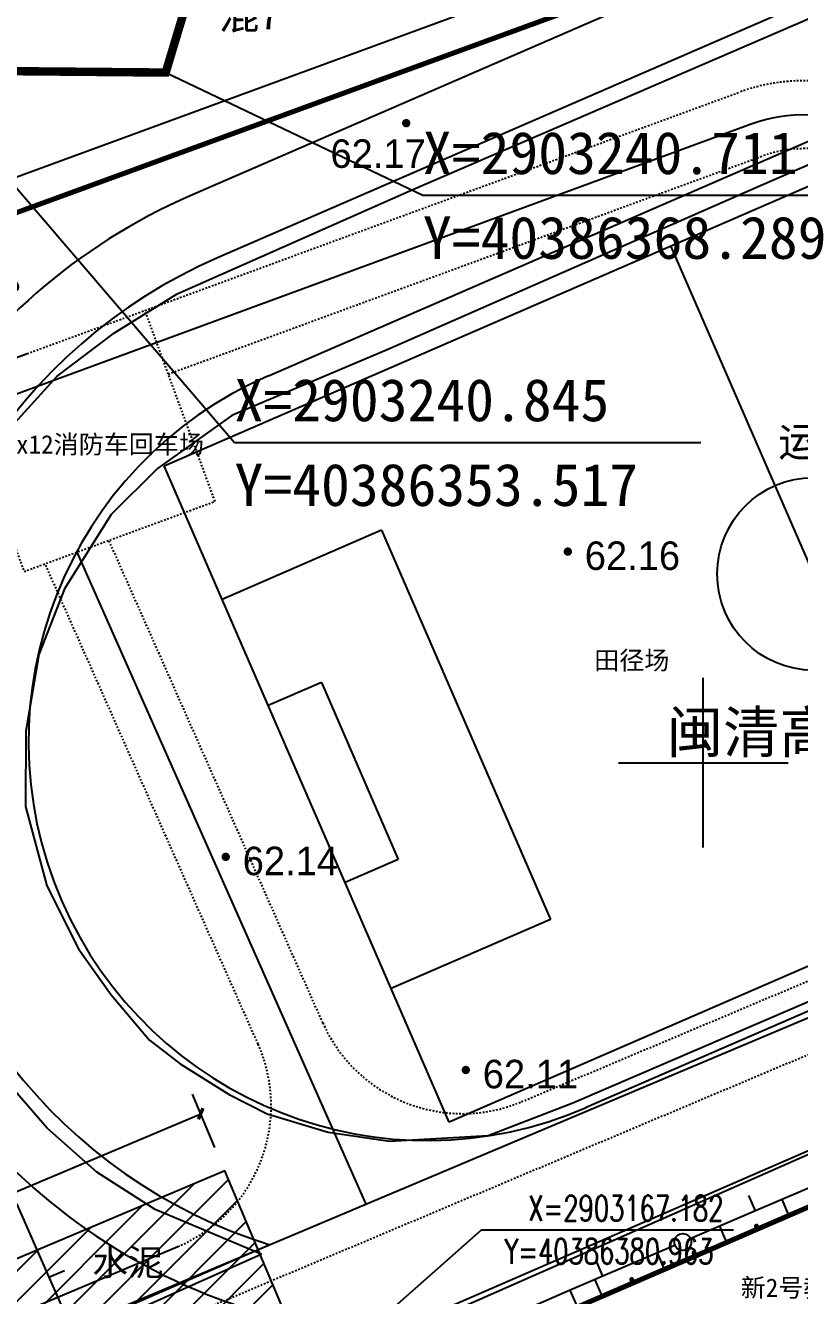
# Model space of a CAD drawing. Header units: metres. Extents: x 36500 to 80772748, y -35000 to 5806266.
# Drawn here: x 40386360 to 40386405.7, y 2903168.6 to 2903243.5 of the extents above; entities that cross this region are included whole.
import ezdxf
from ezdxf.enums import TextEntityAlignment as Align
from ezdxf.xclip import XClip

# ---------------------------------------------------------------- set-up
doc = ezdxf.new("R2010")
doc.units = ezdxf.units.M
doc.header["$LTSCALE"] = 10
doc.header["$XCLIPFRAME"] = 0
for name, pattern in [('2', [0]), ('229', [1.5, 1, -0.5]), ('DASH', [0.35, 0.25, -0.1]), ('DOTE', [2.42, 2, -0.2, 0.02, -0.2])]:
    doc.linetypes.add(name, pattern=pattern)
for name, color, linetype in [('DIM_COOR', 3, 'Continuous'), ('dx', 252, 'Continuous'), ('JZD', 7, 'Continuous'), ('PUB_TEXT', 7, 'Continuous'), ('TK', 7, 'Continuous'), ('体育设施', 7, 'Continuous'), ('坐标', 7, 'Continuous'), ('总平面-定位', 3, 'Continuous'), ('总平面-建筑轮廓线', 4, 'Continuous'), ('总平面-消防登高面', 2, 'Continuous'), ('文字标注', 7, 'Continuous')]:
    doc.layers.add(name, color=color, linetype=linetype)
doc.styles.add('_TCH_DIM', font='SIMPLEX', dxfattribs={"bigfont": 'GBCBIG'})
doc.styles.add('_TCH_DIM_T3', font='SIMPLEX', dxfattribs={"width": 0.705882, "bigfont": 'GBCBIG'})
doc.styles.add('DMZD', font='')
doc.styles.add('GKXD', font='')
doc.styles.add('HZ', font='')
doc.styles.add('JMST', font='')
doc.styles.add('JMXD', font='')
doc.styles.add('JTXD', font='')
doc.styles.add('宋体', font='')
doc.styles.get('DMZD').set_extended_font_data('方正中等线简体')
doc.styles.get('GKXD').set_extended_font_data('SimSun')
doc.styles.get('HZ').set_extended_font_data('SimSun')
doc.styles.get('JMST').set_extended_font_data('宋体')
doc.styles.get('JMXD').set_extended_font_data('SimSun')
doc.styles.get('JTXD').set_extended_font_data('SimSun')
doc.styles.get('宋体').set_extended_font_data('SimSun')
doc.dimstyles.new('_TCH_ARCH_MM_M&&1', dxfattribs={"dimtxt": 1.4875, "dimasz": 0.5, "dimexe": 1.25, "dimexo": 1.5, "dimgap": 0.63125, "dimtad": 1, "dimdec": 0, "dimzin": 0, "dimdsep": 46, "dimtxsty": '_TCH_DIM_T3', "dimblk": 'ARCHTICK', "dimcen": 0.09, "dimclrt": 7, "dimazin": 2, "dimtfac": 1, "dimtdec": 0, "dimtix": 1, "dimtmove": 2, "dimatfit": 3, "dimfxl": 0, "dimtolj": 1, "dimtzin": 0, "dimarcsym": 0})

# ---------------------------------------------------------------- blocks, each defined once
blk = doc.blocks.new('6452110')
at = {"linetype": '2'}
h = blk.add_hatch(color=0, dxfattribs=at)
edge = h.paths.add_edge_path(flags=0)
edge.add_arc((0, 0.85), 0.15, 0, 360)
blk = doc.blocks.new('6452120')
at = {"color": 0, "linetype": 'Continuous', "flags": 128}
blk.add_lwpolyline([(0, 0), (0, 1)], dxfattribs=at)
blk = doc.blocks.new('gc200')
at = {"linetype": '2'}
h = blk.add_hatch(color=0, dxfattribs=at)
edge = h.paths.add_edge_path(flags=0)
edge.add_arc((0, 0), 0.25, 0, 360)
blk = doc.blocks.new('地形1')
at = {"layer": 'dx', "color": 252, "linetype": 'Continuous', "lineweight": -3, "flags": 128}
blk.add_lwpolyline([(40386412.799, 2903255.339), (40386413.814, 2903252.356), (40386403.599, 2903248.613), (40386402.909, 2903250.523), (40386399.131, 2903249.098), (40386351.828, 2903231.736), (40386346.65, 2903229.976), (40386346.241, 2903231.178), (40386346.998, 2903231.436), (40386344.182, 2903239.72), (40386343.687, 2903241.177), (40386381.271, 2903255.095), (40386381.858, 2903253.495), (40386389.115, 2903256.148), (40386392.035, 2903256.967)], close=True, dxfattribs=at)
for points in [[(40386458.097, 2903208.825), (40386456.238, 2903205.087), (40386453.299, 2903201.058), (40386454.116, 2903198.047), (40386433.67, 2903189.008), (40386372.958, 2903162.221)], [(40386340.672, 2903156.17), (40386373.919, 2903171.011), (40386367.662, 2903173.646), (40386364.227, 2903175.844), (40386361.295, 2903178.448), (40386358.886, 2903181.245), (40386356.186, 2903185.316), (40386354.293, 2903189.271), (40386353.082, 2903193.082), (40386352.286, 2903196.415), (40386352.07, 2903199.939), (40386352.295, 2903204.475), (40386353.029, 2903207.892), (40386354.298, 2903211.677), (40386355.874, 2903215.026), (40386358.428, 2903219), (40386361.885, 2903222.809), (40386365.267, 2903225.357), (40386368.963, 2903227.652), (40386382.877, 2903233.818), (40386420.501, 2903250.073)], [(40386419.044, 2903240.845), (40386403.238, 2903233.967), (40386381.345, 2903224.363), (40386372.19, 2903220.491), (40386367.806, 2903217.355), (40386365.064, 2903214.649), (40386362.319, 2903210.252), (40386360.797, 2903206.394), (40386360.037, 2903201.869), (40386360.019, 2903197.423), (40386361.278, 2903192.741), (40386363.151, 2903189.033), (40386365.074, 2903186.301), (40386367.335, 2903183.636), (40386369.145, 2903182.237), (40386372.033, 2903180.423), (40386374.283, 2903179.29), (40386377.872, 2903178.218), (40386381.499, 2903177.672), (40386387.313, 2903178.022), (40386392.314, 2903179.944), (40386425.631, 2903194.281)], [(40386407.369, 2903175.4), (40386403.082, 2903173.565)], [(40386403.082, 2903173.565), (40386402.688, 2903174.484)], [(40386359.486, 2903174.009), (40386361.398, 2903169.656)], [(40386403.082, 2903173.565), (40386399.224, 2903171.914)], [(40386398.367, 2903171.547), (40386394.08, 2903169.712)], [(40386394.08, 2903169.712), (40386393.686, 2903170.631)], [(40386361.398, 2903169.656), (40386362.314, 2903170.058)], [(40386361.398, 2903169.656), (40386362.259, 2903167.697), (40386359.389, 2903166.488)], [(40386394.08, 2903169.712), (40386392.151, 2903168.886)], [(40386392.151, 2903168.886), (40386389.633, 2903167.798)], [(40386392.573, 2903167.916), (40386392.151, 2903168.886)]]:
    blk.add_lwpolyline(points, dxfattribs=at)
at = {"layer": 'dx', "color": 252, "linetype": '229', "lineweight": -3, "flags": 128}
blk.add_lwpolyline([(40386346.65, 2903229.976), (40386347.027, 2903228.868), (40386348.086, 2903228.236), (40386352.046, 2903229.685), (40386403.599, 2903248.613)], dxfattribs=at)
at = {"layer": 'dx', "color": 252, "linetype": 'Continuous', "lineweight": -3}
blk.add_polyline3d([(40386413.325, 2903176.942, 0), (40386415.753, 2903171.292, 0), (40386420.564, 2903173.359, 0), (40386429.663, 2903177.269, 0), (40386430.968, 2903174.223, 0), (40386416.412, 2903167.986, 0), (40386415.634, 2903169.829, 0), (40386384.265, 2903156.587, 0), (40386381.583, 2903163.136, 0)], close=True, dxfattribs=at)
blk.add_circle((40386398.795, 2903171.73), 0.5, dxfattribs=at)
at = {"layer": 'dx', "color": 252}
for p in [(40386382.48, 2903237.728), (40386392.01, 2903212.455), (40386371.833, 2903194.45), (40386385.993, 2903181.879)]:
    blk.add_blockref('gc200', p, dxfattribs=at)
at = {"layer": 'dx', "color": 252, "rotation": 203.1735527822038}
for name, p in [('6452120', (40386404.639, 2903174.232)), ('6452110', (40386402.8, 2903173.445)), ('6452120', (40386400.962, 2903172.657)), ('6452110', (40386399.123, 2903171.87)), ('6452120', (40386397.285, 2903171.083)), ('6452120', (40386393.607, 2903169.509)), ('6452110', (40386395.446, 2903170.296))]:
    blk.add_blockref(name, p, dxfattribs=at)
at = {"layer": 'dx', "color": 252}
for s, height, style, p in [('混7', 1.75, 'JMXD', (40386373.213, 2903244.141)), ('运动场', 1.75, 'GKXD', (40386408.005, 2903218.934)), ('闽清高级中学', 2.44, 'JMST', (40386407.831, 2903201.808)), ('水泥', 1.54, 'JTXD', (40386366.062, 2903170.533))]:
    blk.add_text(s, height=height, dxfattribs=dict(at, style=style)).set_placement(p, align=Align.MIDDLE_CENTER)
at = {"layer": 'dx', "color": 252, "style": 'DMZD'}
for s, p in [('62.17', (40386378.009, 2903236.769)), ('62.16', (40386393.01, 2903213.053)), ('62.14', (40386372.833, 2903195.048)), ('62.11', (40386386.993, 2903182.477))]:
    blk.add_text(s, height=1.68, dxfattribs=at).set_placement(p, align=Align.TOP_LEFT)
blk = doc.blocks.new('A$C39855A1F')
at = {"layer": '坐标', "color": 252, "linetype": 'Continuous'}
for p, q in [((120.105, 334.982), (138.937, 313.031)), ((134.877, 334.847), (150.05, 327.608)), ((150.05, 327.608), (177.55, 327.608)), ((138.937, 313.031), (166.437, 313.031))]:
    blk.add_line(p, q, dxfattribs=at)
at = {"layer": '坐标', "color": 252, "linetype": 'Continuous', "style": 'HZ'}
for s, p in [('X=2903240.711', (150.05, 328.858)), ('Y=40386368.289', (150.05, 323.858)), ('X=2903240.845', (138.937, 314.281)), ('Y=40386353.517', (138.937, 309.281))]:
    blk.add_text(s, height=2.5, dxfattribs=at).set_placement(p)
blk = doc.blocks.new('_ArchTick')
at = {"color": 0, "linetype": 'ByBlock', "const_width": 0.4}
blk.add_lwpolyline([(-0.5, -0.5), (0.5, 0.5)], dxfattribs=at)
blk = doc.blocks.new('*D278')
at = {"layer": 'Defpoints', "color": 0, "linetype": 'Continuous', "transparency": 16777216}
for p in [(40386370.355, 2903179.297), (40386371.779, 2903175.923), (40386336.79, 2903161.152)]:
    blk.add_point(p, dxfattribs=at)
at = {"layer": '总平面-消防登高面', "color": 0, "linetype": 'Continuous', "lineweight": -2, "transparency": 16777216}
for p, q in [((40386371.196, 2903177.305), (40386369.869, 2903180.449)), ((40386335.366, 2903164.527), (40386370.355, 2903179.297)), ((40386336.207, 2903162.534), (40386334.879, 2903165.679))]:
    blk.add_line(p, q, dxfattribs=at)
at = {"layer": '总平面-消防登高面', "color": 0, "linetype": 'Continuous', "lineweight": -2, "transparency": 16777216, "xscale": 0.5, "yscale": 0.5, "zscale": 0.5}
for p, rotation in [((40386370.355, 2903179.297), 22.88663867739239), ((40386335.366, 2903164.527), 202.8866386773924)]:
    blk.add_blockref('_ArchTick', p, dxfattribs=dict(at, rotation=rotation))
at = {"layer": '总平面-消防登高面', "color": 7, "linetype": 'Continuous', "transparency": 16777216, "insert": (40386352.325, 2903173.179), "char_height": 1.4875, "attachment_point": 5, "rotation": 22.88664, "style": '_TCH_DIM_T3'}
blk.add_mtext('\\A1;38', dxfattribs=at)
blk = doc.blocks.new('*D292')
at = {"layer": 'Defpoints', "color": 0, "linetype": 'Continuous', "transparency": 16777216}
for p in [(40386353.046, 2903230.052), (40386358.942, 2903223.699), (40386355.801, 2903222.546)]:
    blk.add_point(p, dxfattribs=at)
at = {"layer": '总平面-消防登高面', "color": 0, "linetype": 'Continuous', "lineweight": -2, "transparency": 16777216}
for p, q in [((40386354.454, 2903230.569), (40386357.36, 2903231.636)), ((40386356.186, 2903231.205), (40386358.942, 2903223.699)), ((40386357.209, 2903223.063), (40386360.115, 2903224.13))]:
    blk.add_line(p, q, dxfattribs=at)
at = {"layer": '总平面-消防登高面', "color": 0, "linetype": 'Continuous', "lineweight": -2, "transparency": 16777216, "xscale": 0.5, "yscale": 0.5, "zscale": 0.5}
for p, rotation in [((40386356.186, 2903231.205), 110.1564618697177), ((40386358.942, 2903223.699), 290.1564618697177)]:
    blk.add_blockref('_ArchTick', p, dxfattribs=dict(at, rotation=rotation))
at = {"layer": '总平面-消防登高面', "color": 7, "linetype": 'Continuous', "transparency": 16777216, "insert": (40386358.855, 2903227.926), "char_height": 1.4875, "attachment_point": 5, "rotation": 290.15646, "style": '_TCH_DIM_T3'}
blk.add_mtext('\\A1;8', dxfattribs=at)

msp = doc.modelspace()

# ---------------------------------------------------------------- hatches: boundary and pattern name
at = {"layer": '总平面-消防登高面', "linetype": 'Continuous'}
h = msp.add_hatch(dxfattribs=at)
h.set_pattern_fill('普通砖', color=256, scale=0.5)
h.set_pattern_definition([(45, (0, 0.8976), (-0.883883830037, 0.883883830037), [])])
h.paths.add_polyline_path([(40386336.79, 2903161.152), (40386340.679, 2903151.94), (40386375.668, 2903166.71), (40386371.779, 2903175.923)])

# ---------------------------------------------------------------- linework, layer by layer
at = {"const_width": 0.2}
msp.add_lwpolyline([(40386381.583, 2903163.136), (40386385.369, 2903153.967), (40386416.765, 2903167.151), (40386417.117, 2903166.316), (40386431.706, 2903172.476), (40386430.968, 2903174.223), (40386432.252, 2903174.792), (40386428.43, 2903183.414)], close=True, dxfattribs=at)
at = {"layer": 'DIM_COOR', "color": 3, "linetype": 'Continuous'}
for p, q in [((40386380.963, 2903167.182), (40386386.925, 2903172.452)), ((40386386.925, 2903172.452), (40386401.775, 2903172.452))]:
    msp.add_line(p, q, dxfattribs=at)
at = {"layer": 'JZD', "color": 1, "linetype": 'DOTE', "lineweight": -3, "ltscale": 0.3, "const_width": 0.5}
msp.add_lwpolyline([(40386291.81, 2903215.097), (40386324.875, 2903219.817), (40386332.39, 2903227.137), (40386338.833, 2903246.451), (40386353.517, 2903240.845), (40386368.289, 2903240.711), (40386373.977, 2903259.647)], dxfattribs=at)
at = {"layer": 'TK', "linetype": 'Continuous'}
for p, q in [((40386400, 2903195), (40386400, 2903205)), ((40386395, 2903200), (40386405, 2903200))]:
    msp.add_line(p, q, dxfattribs=at)
at = {"layer": '体育设施', "color": 155}
for p, q in [((40386368.2, 2903217.516, 61.098), (40386427.987, 2903243.482, 61.098)), ((40386374.354, 2903222.827, 61.098), (40386419.906, 2903242.61, 61.098)), ((40386414.909, 2903191.779, 61.098), (40386398.094, 2903230.499, 61.098)), ((40386385.016, 2903178.797, 61.098), (40386368.2, 2903217.516, 61.098)), ((40386381.018, 2903213.716, 61.098), (40386371.622, 2903209.636, 61.098)), ((40386381.018, 2903213.716, 61.098), (40386390.988, 2903190.758, 61.098)), ((40386377.474, 2903204.732, 61.098), (40386374.343, 2903203.372, 61.098)), ((40386377.474, 2903204.732, 61.098), (40386382.005, 2903194.301, 61.098)), ((40386444.803, 2903204.762, 61.098), (40386385.016, 2903178.797, 61.098)), ((40386438.649, 2903199.451, 61.098), (40386393.097, 2903179.668, 61.098)), ((40386454.166, 2903197.933, 61.098), (40386344.098, 2903150.131, 61.098)), ((40386382.005, 2903194.301, 61.098), (40386378.873, 2903192.941, 61.098)), ((40386390.988, 2903190.758, 61.098), (40386381.593, 2903186.677, 61.098)), ((40386374.441, 2903171.566, 61.098), (40386341.081, 2903157.078, 61.098))]:
    msp.add_line(p, q, dxfattribs=at)
at = {"layer": '体育设施', "color": 155, "elevation": 61.098}
for points in [[(40386437.541, 2903186.917, 1.089954), (40386415.295, 2903253.226), (40386369.743, 2903233.442, 0.694724), (40386373.246, 2903167.748, 0.694724)], [(40386436.599, 2903190.805, 1.089954), (40386416.889, 2903249.557), (40386371.337, 2903229.773, 0.694724), (40386374.441, 2903171.566)]]:
    msp.add_lwpolyline(points, format="xyb", dxfattribs=at)
at = {"layer": '体育设施', "color": 155}
msp.add_circle((40386406.501, 2903211.139, 61.098), 5.68, dxfattribs=at)
msp.add_arc((40386383.725, 2903201.248, 61.098), 23.526, 113.47522, 293.47522, dxfattribs=at)
at = {"layer": '总平面-建筑轮廓线', "color": 8, "const_width": 0.3}
for points in [[(40386413.814, 2903252.356), (40386412.799, 2903255.339), (40386412.002, 2903257.25), (40386392.961, 2903258.845), (40386388.116, 2903257.63), (40386343.687, 2903241.177), (40386346.998, 2903231.436), (40386346.241, 2903231.178), (40386347.368, 2903228.021), (40386403.626, 2903248.569), (40386403.599, 2903248.613)], [(40386381.583, 2903163.136), (40386385.369, 2903153.967), (40386416.765, 2903167.151), (40386417.117, 2903166.316), (40386431.706, 2903172.476), (40386430.968, 2903174.223), (40386432.252, 2903174.792), (40386428.43, 2903183.414)]]:
    msp.add_lwpolyline(points, close=True, dxfattribs=at)
at = {"layer": '总平面-消防登高面', "linetype": 'DASH', "ltscale": 0.01}
for p, q in [((40386377.561, 2903184.654), (40386364.942, 2903213.118)), ((40386373.74, 2903183.405), (40386361.178, 2903211.737)), ((40386389.284, 2903180.009), (40386421.85, 2903193.732)), ((40386352.702, 2903160.252), (40386423.437, 2903190.06))]:
    msp.add_line(p, q, dxfattribs=at)
at = {"layer": '总平面-消防登高面', "ltscale": 0.001}
for p, q in [((40386380.109, 2903173.972, 1.513), (40386363.06, 2903212.428, 64.097)), ((40386351.925, 2903162.095), (40386422.663, 2903191.904))]:
    msp.add_line(p, q, dxfattribs=at)
at = {"layer": '总平面-消防登高面', "linetype": 'Continuous'}
msp.add_line((40386351.148, 2903163.938), (40386369.007, 2903171.464), dxfattribs=at)
at = {"layer": '总平面-消防登高面', "linetype": 'DASH', "ltscale": 0.01, "elevation": 61.098}
for points in [[(40386355.801, 2903222.546), (40386402.139, 2903239.555, -0.395152), (40386415.985, 2903233.687), (40386440.968, 2903177.339, -0.419457), (40386435.19, 2903162.746), (40386351.209, 2903127.295, 0.401802), (40386347.373, 2903118.4), (40386368.035, 2903062.982, 0.271446), (40386373.523, 2903058.51), (40386378.835, 2903057.687, -0.104054), (40386383.073, 2903056.087), (40386391.817, 2903050.502)], [(40386368.444, 2903222.926), (40386403.517, 2903235.8, -0.395152), (40386412.329, 2903232.066)]]:
    msp.add_lwpolyline(points, format="xyb", dxfattribs=at)
at = {"layer": '总平面-消防登高面', "ltscale": 0.001, "elevation": 61.098}
msp.add_lwpolyline([(40386356.49, 2903220.668), (40386402.828, 2903237.678, -0.395152), (40386414.157, 2903232.877), (40386433.521, 2903189.2)], format="xyb", dxfattribs=at)
at = {"layer": '总平面-消防登高面', "linetype": 'DASH', "ltscale": 0.01, "elevation": 61.098}
msp.add_lwpolyline([(40386355.801, 2903222.546), (40386359.936, 2903211.281), (40386371.201, 2903215.416), (40386367.066, 2903226.681)], dxfattribs=at)
at = {"layer": '总平面-消防登高面', "linetype": 'Continuous'}
msp.add_lwpolyline([(40386336.79, 2903161.152), (40386340.679, 2903151.94), (40386375.668, 2903166.71), (40386371.779, 2903175.923)], close=True, dxfattribs=at)
at = {"layer": '总平面-消防登高面', "linetype": 'DASH', "ltscale": 0.01}
for centre, start, end in [((40386385.789, 2903188.302), 203.9104, 292.85086), ((40386365.512, 2903179.757), 292.85086, 23.9104)]:
    msp.add_arc(centre, 9, start, end, dxfattribs=at)

# ---------------------------------------------------------------- block references
at = {"linetype": 'Continuous'}
ref = msp.add_blockref('地形1', (0, 0), dxfattribs=at)
XClip(ref).set_block_clipping_path([(40386275.2385554314, 2902950.2978603072), (40386562.2385554314, 2903318.2978603072)])
at = {"layer": '总平面-定位', "linetype": 'Continuous'}
ref = msp.add_blockref('A$C39855A1F', (40386233.412, 2902905.864), dxfattribs=at)
XClip(ref).set_block_clipping_path([(41.8262851313, 44.434059097), (328.8262851313, 412.434059097)])

# ---------------------------------------------------------------- texts
at = {"layer": 'PUB_TEXT', "linetype": 'Continuous', "style": '_TCH_DIM', "width": 0.705882}
for s, p in [('X=2903167.182', (40386389.675, 2903172.977)), ('Y=40386380.963', (40386388.275, 2903170.439))]:
    msp.add_text(s, height=1.4875, dxfattribs=at).set_placement(p)
at = {"layer": '总平面-消防登高面', "linetype": 'Continuous', "style": '宋体'}
msp.add_text('12x12消防车回车场', height=1.0838, dxfattribs=at).set_placement((40386364.27, 2903218.805), align=Align.MIDDLE)
at = {"layer": '文字标注', "linetype": 'Continuous', "style": '宋体'}
for s, p in [('田径场', (40386395.783, 2903206.059)), ('新2号教学楼', (40386406.273, 2903169.061))]:
    msp.add_text(s, height=1.0838, dxfattribs=at).set_placement(p, align=Align.MIDDLE)

# ---------------------------------------------------------------- dimensions: what is measured, and where the dimension line sits
at = {"layer": '总平面-消防登高面', "linetype": 'Continuous'}
for p1, p2, distance, picture, middle in [((40386353.046, 2903230.052), (40386355.801, 2903222.546), 3.346, '*D292', (40386358.855, 2903227.926)), ((40386336.79, 2903161.152), (40386371.779, 2903175.923), 3.663, '*D278', (40386352.325, 2903173.179))]:
    dim = msp.add_aligned_dim(p1=p1, p2=p2, distance=distance, dimstyle='_TCH_ARCH_MM_M&&1', dxfattribs=at)
    dim.commit()
    dim.dimension.update_dxf_attribs({"geometry": picture, "text_midpoint": middle})

doc.saveas('drawing.dxf')
